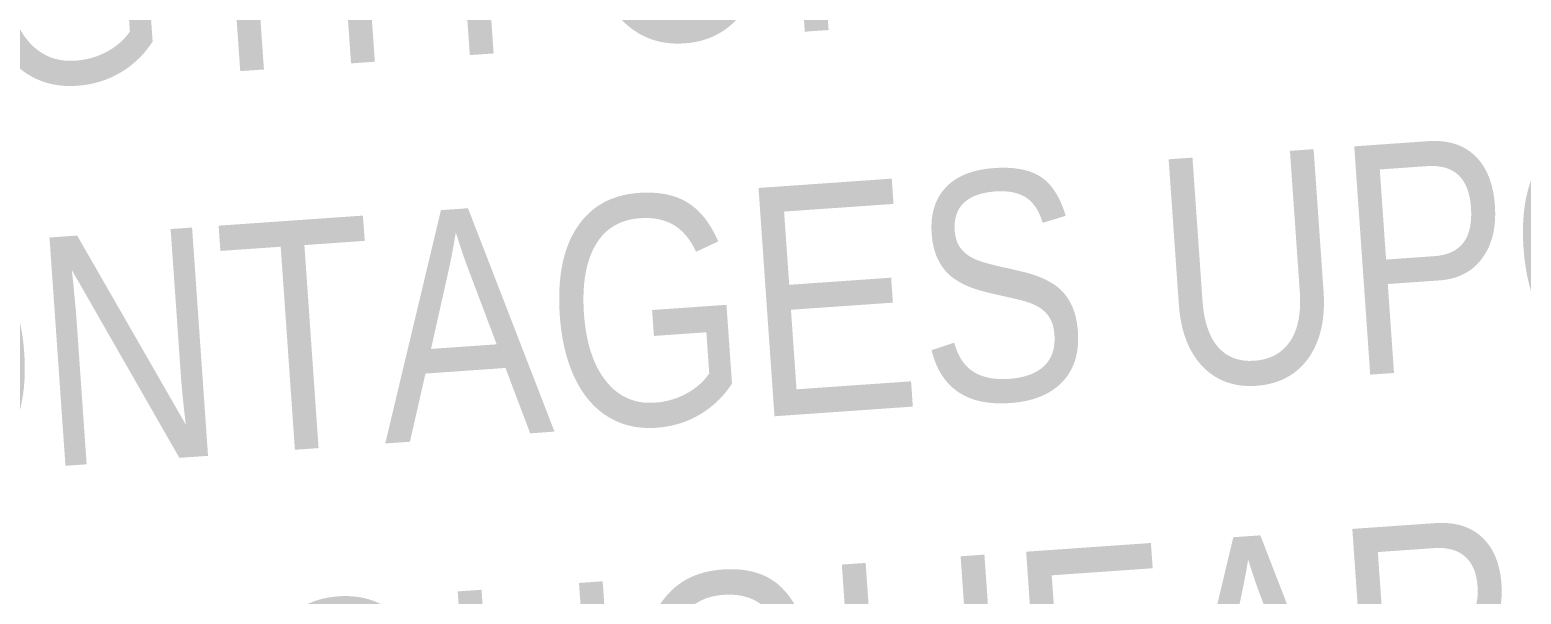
# Model space of a CAD drawing. Header units: millimetres. Extents: x 834681283 to 835686922, y 817551134 to 819407044.
# Drawn here: x 835565128 to 835578155, y 818174660 to 818179592 of the extents above; entities that cross this region are included whole.
import ezdxf

# ---------------------------------------------------------------- set-up
doc = ezdxf.new("R2010")
doc.units = ezdxf.units.MM
doc.header["$LTSCALE"] = 1200
doc.header["$MEASUREMENT"] = 0
doc.linetypes.add('P01-MAGP-P-RF$0$P01_MS_01_N1-FloorPlan-PART2OFUPPERROOFSETTINGOUT$0$BH DASHED2', pattern=[3, 2, -1])
doc.linetypes.add('P01-MAGP-P-RF$0$PHANTOM', pattern=[2.5, 1.25, -0.25, 0.25, -0.25, 0.25, -0.25])
for name, color, linetype, lineweight in [('P01-MAAN-P-EVA$0$DW-TXT', 7, 'Continuous', 13), ('P01-MAGP-P-RF$0$MMH053__', 253, 'P01-MAGP-P-RF$0$PHANTOM', 40), ('P01-MAGP-P-RF$0$P01_MS_01_N1-FloorPlan-PART2OFUPPERROOFSETTINGOUT$0$S-BEAM', 253, 'Continuous', 35), ('P01-MAGP-P-RF$0$P01_MS_01_N1-FloorPlan-PART2OFUPPERROOFSETTINGOUT$0$S-BEAM-HIDN', 253, 'P01-MAGP-P-RF$0$P01_MS_01_N1-FloorPlan-PART2OFUPPERROOFSETTINGOUT$0$BH DASHED2', 18), ('P01-MAGP-P-RF$0$ROOF MESH HALF TONE$0$A-GLAZ', 253, 'Continuous', 9), ('P01-MAGP-P-RF$0$ROOF MESH HALF TONE$0$A-MASS', 253, 'Continuous', 9)]:
    doc.layers.add(name, color=color, linetype=linetype, lineweight=lineweight)
doc.styles.add('P01-MAAN-P-EVA$0$ARIAL', font='arial.ttf', dxfattribs={"width": 0.8})

# ---------------------------------------------------------------- blocks, each defined once
blk = doc.blocks.new('P01-MAAN-P-EVA')
at = {"layer": 'P01-MAAN-P-EVA$0$DW-TXT', "insert": (835559946.3, 818184087.5), "char_height": 2000, "attachment_point": 1, "rotation": 3.99859, "style": 'P01-MAAN-P-EVA$0$ARIAL', "bg_fill": 3, "box_fill_scale": 1.25, "bg_fill_color": 256, "bg_fill_transparency": 0}
blk.add_mtext_dynamic_manual_height_columns('PROVIDED AGGREGATE LENGTH OF BUILDING FRONTAGES UPON THOROUGHFARES = 167.0m ', width=35991.508, gutter_width=10, heights=[0], dxfattribs=at)
blk = doc.blocks.new('P01-MAGP-P-RF$0$P01_MS_01_N1-FloorPlan-PART2OFUPPERROOFSETTINGOUT$0$Circular Hollow Sections - CHS273x10_PSB97-8451791-PART 2 OF  UPPER ROOF SETTING OUT')
at = {"layer": 'P01-MAGP-P-RF$0$P01_MS_01_N1-FloorPlan-PART2OFUPPERROOFSETTINGOUT$0$S-BEAM'}
for p, q in [((55570, 64154), (48593, 59268)), ((48749, 59044), (55727, 63930))]:
    blk.add_line(p, q, dxfattribs=at)
for centre, major_axis, start_param, end_param in [((55649, 64042), (-78, 112), 3.141593, 6.283185), ((48671, 59156), (-78, 112), 3.141593, 6.283185), ((48671, 59156), (-73, 104), 3.141593, 6.283185), ((48671, 59156), (-78, 112), 0, 3.141593), ((48671, 59156), (-73, 104), 0, 3.141593)]:
    blk.add_ellipse(centre, major_axis=major_axis, ratio=0.322845, start_param=start_param, end_param=end_param, dxfattribs=at)
blk = doc.blocks.new('P01-MAGP-P-RF$0$P01_MS_01_N1-FloorPlan-PART2OFUPPERROOFSETTINGOUT$0$Circular Hollow Sections - CHS273x10_PSB97-8461521-PART 2 OF  UPPER ROOF SETTING OUT')
at = {"layer": 'P01-MAGP-P-RF$0$P01_MS_01_N1-FloorPlan-PART2OFUPPERROOFSETTINGOUT$0$S-BEAM'}
for p, q in [((50328, 64145), (46845, 61706)), ((47002, 61483), (50484, 63921))]:
    blk.add_line(p, q, dxfattribs=at)
for centre, major_axis, start_param, end_param in [((50406, 64033), (-78, 112), 3.141593, 6.283185), ((46924, 61595), (-78, 112), 0, 3.141593), ((46924, 61595), (-73, 104), 0, 3.141593), ((46924, 61595), (-78, 112), 3.141593, 6.283185), ((46924, 61595), (-73, 104), 3.141593, 6.283185)]:
    blk.add_ellipse(centre, major_axis=major_axis, ratio=0.273097, start_param=start_param, end_param=end_param, dxfattribs=at)
blk = doc.blocks.new('P01-MAGP-P-RF$0$P01_MS_01_N1-FloorPlan-PART2OFUPPERROOFSETTINGOUT$0$Circular Hollow Sections - CHS273x10_PSB97-8467459-PART 2 OF  UPPER ROOF SETTING OUT')
at = {"layer": 'P01-MAGP-P-RF$0$P01_MS_01_N1-FloorPlan-PART2OFUPPERROOFSETTINGOUT$0$S-BEAM'}
for p, q in [((46523, 61480), (39444, 56524)), ((39600, 56300), (46679, 61257))]:
    blk.add_line(p, q, dxfattribs=at)
for centre, major_axis, start_param, end_param in [((46601, 61369), (-78, 112), 3.141593, 6.283185), ((39522, 56412), (-78, 112), 0, 3.141593), ((39522, 56412), (-73, 104), 0, 3.141593), ((39522, 56412), (-78, 112), 3.141593, 6.283185), ((39522, 56412), (-73, 104), 3.141593, 6.283185)]:
    blk.add_ellipse(centre, major_axis=major_axis, ratio=0.124035, start_param=start_param, end_param=end_param, dxfattribs=at)
blk = doc.blocks.new('P01-MAGP-P-RF$0$P01_MS_01_N1-FloorPlan-PART2OFUPPERROOFSETTINGOUT$0$Circular Hollow Sections - CHS273x10_PSB97-8468310-PART 2 OF  UPPER ROOF SETTING OUT')
at = {"layer": 'P01-MAGP-P-RF$0$P01_MS_01_N1-FloorPlan-PART2OFUPPERROOFSETTINGOUT$0$S-BEAM'}
for p, q in [((48612, 66606), (45071, 64126)), ((45228, 63903), (48768, 66382))]:
    blk.add_line(p, q, dxfattribs=at)
blk.add_ellipse((48690, 66494), major_axis=(-78, 112), ratio=0.33872, start_param=3.141593, end_param=6.283185, dxfattribs=at)
at = {"layer": 'P01-MAGP-P-RF$0$P01_MS_01_N1-FloorPlan-PART2OFUPPERROOFSETTINGOUT$0$S-BEAM-HIDN'}
for p, q in [((45071, 64126), (44948, 64041)), ((45105, 63817), (45228, 63903))]:
    blk.add_line(p, q, dxfattribs=at)
for major_axis, start_param, end_param in [((-78, 112), 0, 3.141593), ((-73, 104), 0, 3.141593), ((-78, 112), 3.141593, 6.283185), ((-73, 104), 3.141593, 6.283185)]:
    blk.add_ellipse((45027, 63929), major_axis=major_axis, ratio=0.33872, start_param=start_param, end_param=end_param, dxfattribs=at)
blk = doc.blocks.new('P01-MAGP-P-RF$0$ROOF MESH HALF TONE')
at = {"layer": 'P01-MAGP-P-RF$0$ROOF MESH HALF TONE$0$A-GLAZ', "lineweight": 5}
for p, q in [((40941, 64813), (39207, 67296)), ((40714, 64673), (39004, 67108)), ((39249, 67187), (40962, 64735)), ((45616, 64426), (43888, 66899)), ((45389, 64273), (43676, 66716)), ((43920, 66798), (45631, 64349)), ((39955, 64122), (38223, 66602)), ((38261, 66503), (39977, 64046)), ((39731, 63982), (38021, 66420)), ((39420, 66434), (40257, 65241)), ((50069, 63869), (48351, 66318)), ((44630, 63734), (42902, 66206)), ((42933, 66110), (44646, 63659)), ((44086, 66050), (44943, 64829)), ((37701, 65334), (37294, 65917)), ((39525, 64827), (38685, 66030)), ((38687, 66023), (39527, 64820)), ((44406, 63584), (42692, 66027)), ((38970, 63432), (37239, 65909)), ((37276, 65815), (38993, 63358)), ((49318, 63348), (47596, 65812)), ((37419, 65101), (36995, 65706)), ((38748, 63292), (37037, 65731)), ((37678, 65369), (38410, 65782)), ((37699, 65340), (38431, 65754)), ((38431, 65754), (39276, 64549)), ((47606, 65728), (49321, 63276)), ((48751, 65670), (49645, 64395)), ((37400, 65090), (37019, 65634)), ((42367, 64953), (41967, 65526)), ((44210, 64424), (43352, 65652)), ((43353, 65645), (44211, 64418)), ((49085, 63180), (47367, 65631)), ((40984, 64837), (40529, 65488)), ((43644, 63041), (41916, 65514)), ((41948, 65422), (43662, 62969)), ((42343, 64989), (43075, 65398)), ((37679, 65365), (37678, 65369)), ((37678, 65369), (37700, 65338)), ((38547, 64127), (37699, 65340)), ((37699, 65340), (37701, 65334)), ((37701, 65334), (38549, 64120)), ((42085, 64716), (41666, 65313)), ((43422, 62895), (41709, 65338)), ((42366, 64960), (43097, 65368)), ((43097, 65368), (43959, 64140)), ((48915, 64015), (48021, 65294)), ((48021, 65288), (48915, 64009)), ((37985, 62741), (36255, 65217)), ((36715, 64644), (36308, 65227)), ((40257, 65241), (39525, 64827)), ((39526, 64820), (40258, 65234)), ((39550, 64785), (40282, 65200)), ((40257, 65241), (40259, 65235)), ((40258, 65234), (40259, 65235)), ((40282, 65200), (40258, 65234)), ((40671, 64649), (40260, 65234)), ((40305, 65127), (40282, 65200)), ((42064, 64704), (41687, 65242)), ((47931, 63308), (46648, 65142)), ((37765, 62602), (36054, 65042)), ((36291, 65128), (38009, 62669)), ((36692, 64680), (37420, 65101)), ((36713, 64651), (37442, 65072)), ((37441, 65072), (37420, 65101)), ((37442, 65072), (38294, 63856)), ((40306, 65124), (39596, 64722)), ((40693, 64572), (40306, 65124)), ((45660, 64449), (45216, 65084)), ((48328, 62655), (46605, 65119)), ((46618, 65039), (48335, 62585)), ((47008, 64628), (47737, 65020)), ((42344, 64986), (42343, 64989)), ((42343, 64989), (42366, 64956)), ((43229, 63724), (42366, 64960)), ((42366, 64960), (42367, 64953)), ((42367, 64953), (43231, 63718)), ((46748, 64337), (46341, 64919)), ((46341, 64919), (46350, 64852)), ((48102, 62492), (46383, 64943)), ((47033, 64597), (47762, 64989)), ((47762, 64989), (48659, 63709)), ((39525, 64827), (39527, 64820)), ((39526, 64820), (39550, 64785)), ((39998, 64147), (39551, 64786)), ((40933, 64823), (40930, 64822)), ((42658, 62350), (40930, 64822)), ((40930, 64822), (40948, 64761)), ((40941, 64813), (40984, 64837)), ((40962, 64735), (40958, 64749)), ((40973, 64846), (40966, 64842)), ((40975, 64844), (40973, 64846)), ((41381, 64262), (40981, 64834)), ((40984, 64837), (40987, 64826)), ((44943, 64829), (44210, 64424)), ((44210, 64417), (44943, 64822)), ((44235, 64382), (44968, 64787)), ((44943, 64829), (44944, 64823)), ((44943, 64822), (44944, 64823)), ((44968, 64787), (44943, 64822)), ((45346, 64250), (44944, 64822)), ((44986, 64713), (44968, 64787)), ((46721, 64322), (46350, 64852)), ((36693, 64676), (36692, 64680)), ((36692, 64680), (36714, 64649)), ((37568, 63427), (36713, 64651)), ((36713, 64651), (36715, 64644)), ((36715, 64644), (37570, 63421)), ((40671, 64649), (40714, 64673)), ((40693, 64572), (40671, 64649)), ((40725, 64649), (40683, 64623)), ((41096, 64033), (40683, 64623)), ((40683, 64623), (40704, 64555)), ((40714, 64673), (40722, 64646)), ((42439, 62205), (40725, 64649)), ((40961, 64736), (42678, 62280)), ((41357, 64298), (42086, 64716)), ((41380, 64268), (42108, 64686)), ((42107, 64686), (42086, 64716)), ((42108, 64686), (42975, 63449)), ((44986, 64713), (44278, 64322)), ((45363, 64174), (44986, 64713)), ((47008, 64628), (47033, 64592)), ((37001, 62049), (35270, 64525)), ((39276, 64549), (38547, 64127)), ((38548, 64120), (39277, 64542)), ((38572, 64085), (39301, 64507)), ((39276, 64549), (39278, 64542)), ((39301, 64507), (39277, 64542)), ((39277, 64542), (39278, 64542)), ((39688, 63958), (39278, 64542)), ((39325, 64434), (39301, 64507)), ((40698, 64575), (40693, 64572)), ((41078, 64022), (40704, 64555)), ((47930, 63314), (47033, 64597)), ((47033, 64597), (47034, 64591)), ((47034, 64591), (47931, 63308)), ((36781, 61912), (35070, 64352)), ((35307, 64439), (37025, 61980)), ((36452, 64390), (37312, 63165)), ((39325, 64434), (38617, 64023)), ((39712, 63883), (39325, 64434)), ((44210, 64424), (44211, 64418)), ((44210, 64417), (44235, 64382)), ((44673, 63757), (44236, 64383)), ((45616, 64426), (45660, 64449)), ((45617, 64423), (45616, 64426)), ((45643, 64440), (45617, 64425)), ((47340, 61962), (45617, 64425)), ((45617, 64425), (45617, 64424)), ((45617, 64423), (45618, 64418)), ((45631, 64349), (45618, 64418)), ((46047, 63895), (45660, 64449)), ((49645, 64395), (48915, 64015)), ((48915, 64008), (49645, 64389)), ((48940, 63972), (49670, 64352)), ((49645, 64395), (49645, 64389)), ((49670, 64352), (49645, 64389)), ((50026, 63847), (49645, 64389)), ((49645, 64389), (49645, 64389)), ((49674, 64280), (49670, 64352)), ((41358, 64295), (41357, 64298)), ((41357, 64298), (41380, 64265)), ((42249, 63025), (41380, 64268)), ((41380, 64268), (41381, 64262)), ((41381, 64262), (42251, 63019)), ((45346, 64250), (45389, 64273)), ((45363, 64174), (45346, 64250)), ((45400, 64254), (45357, 64230)), ((45760, 63654), (45357, 64230)), ((45357, 64230), (45369, 64164)), ((45389, 64273), (45394, 64251)), ((47117, 61803), (45400, 64254)), ((45632, 64349), (47349, 61895)), ((46022, 63932), (46749, 64338)), ((46046, 63901), (46773, 64306)), ((46772, 64305), (46749, 64338)), ((46773, 64306), (47673, 63023)), ((49674, 64280), (48979, 63918)), ((50028, 63774), (49674, 64280)), ((38547, 64127), (38549, 64120)), ((38548, 64120), (38572, 64085)), ((39948, 64132), (39945, 64130)), ((41673, 61658), (39945, 64130)), ((39945, 64130), (39964, 64069)), ((39955, 64122), (39998, 64147)), ((39988, 64155), (39981, 64151)), ((39990, 64152), (39988, 64155)), ((41273, 62317), (39995, 64145)), ((39998, 64147), (40001, 64136)), ((43959, 64140), (43229, 63724)), ((43230, 63717), (43960, 64133)), ((43254, 63682), (43984, 64098)), ((43959, 64140), (43960, 64133)), ((43984, 64098), (43960, 64133)), ((44363, 63560), (43960, 64133)), ((43960, 64133), (43960, 64133)), ((44004, 64026), (43984, 64098)), ((45367, 64176), (45363, 64174)), ((45737, 63641), (45369, 64164)), ((36589, 62727), (35727, 63960)), ((39013, 63456), (38573, 64086)), ((39688, 63958), (39731, 63982)), ((39731, 63982), (39739, 63957)), ((39977, 64046), (39974, 64057)), ((39977, 64047), (41695, 61590)), ((40372, 63608), (41097, 64034)), ((40394, 63577), (41120, 64003)), ((41119, 64003), (41097, 64034)), ((41120, 64003), (41992, 62759)), ((44004, 64026), (43297, 63623)), ((44382, 63487), (44004, 64026)), ((48915, 64015), (48915, 64009)), ((48915, 64008), (48940, 63972)), ((49361, 63370), (48941, 63972)), ((35729, 63954), (36591, 62721)), ((38294, 63856), (37568, 63427)), ((37569, 63420), (38295, 63850)), ((38294, 63856), (38296, 63850)), ((38320, 63815), (38295, 63850)), ((38295, 63850), (38296, 63850)), ((38705, 63267), (38297, 63850)), ((39712, 63883), (39688, 63958)), ((39742, 63959), (39699, 63934)), ((40108, 63350), (39699, 63934)), ((39699, 63934), (39722, 63867)), ((39716, 63885), (39712, 63883)), ((40092, 63340), (39722, 63867)), ((41455, 61516), (39742, 63959)), ((46022, 63932), (46047, 63896)), ((46946, 62615), (46046, 63901)), ((46046, 63901), (46047, 63895)), ((46047, 63895), (46947, 62609)), ((37594, 63385), (38320, 63815)), ((38345, 63744), (37637, 63325)), ((38345, 63744), (38320, 63815)), ((38730, 63195), (38345, 63744)), ((43229, 63724), (43231, 63718)), ((43230, 63717), (43254, 63682)), ((46353, 61269), (44629, 63733)), ((44629, 63733), (44635, 63699)), ((44630, 63734), (44673, 63757)), ((45061, 63201), (44673, 63755)), ((48659, 63709), (47930, 63314)), ((47930, 63308), (48659, 63703)), ((48659, 63709), (48660, 63703)), ((48685, 63667), (48659, 63703)), ((48659, 63703), (48660, 63703)), ((49043, 63157), (48660, 63703)), ((40373, 63604), (40372, 63608)), ((40372, 63608), (40395, 63575)), ((41269, 62326), (40394, 63577)), ((40394, 63577), (40396, 63571)), ((43687, 63066), (43255, 63683)), ((44363, 63560), (44406, 63584)), ((44406, 63584), (44411, 63562)), ((44646, 63659), (44637, 63700)), ((44646, 63661), (46365, 61204)), ((45036, 63238), (45761, 63654)), ((45060, 63206), (45785, 63623)), ((45784, 63622), (45761, 63654)), ((45785, 63623), (46687, 62336)), ((47956, 63271), (48685, 63667)), ((48691, 63597), (47994, 63218)), ((48691, 63597), (48685, 63667)), ((49049, 63087), (48691, 63597)), ((38964, 63440), (38961, 63438)), ((38970, 63432), (39013, 63456)), ((39003, 63464), (38997, 63460)), ((39005, 63461), (39003, 63464)), ((40291, 61621), (39010, 63454)), ((39013, 63456), (39017, 63444)), ((42975, 63449), (42249, 63025)), ((42250, 63018), (42976, 63443)), ((42975, 63449), (42977, 63443)), ((43001, 63408), (42976, 63443)), ((42976, 63443), (42977, 63443)), ((43379, 62870), (42978, 63443)), ((44382, 63487), (44363, 63560)), ((44416, 63565), (44373, 63540)), ((44772, 62971), (44373, 63540)), ((44373, 63540), (44388, 63477)), ((44385, 63489), (44382, 63487)), ((44752, 62958), (44388, 63477)), ((46133, 61115), (44416, 63565)), ((37568, 63427), (37570, 63421)), ((37569, 63420), (37594, 63385)), ((38028, 62766), (37595, 63386)), ((40689, 60967), (38961, 63438)), ((38961, 63438), (38981, 63378)), ((38993, 63358), (38990, 63366)), ((38993, 63359), (40711, 60901)), ((39386, 62918), (40109, 63351)), ((39408, 62887), (40132, 63320)), ((40131, 63320), (40109, 63351)), ((40132, 63320), (41010, 62068)), ((42274, 62983), (43001, 63408)), ((43022, 63338), (42316, 62925)), ((43022, 63338), (43001, 63408)), ((43400, 62799), (43022, 63338)), ((47930, 63314), (47931, 63308)), ((49318, 63348), (49361, 63370)), ((49321, 63276), (49318, 63348)), ((49324, 63342), (49321, 63304)), ((49367, 63365), (49324, 63342)), ((51046, 60881), (49324, 63342)), ((49361, 63370), (49362, 63363)), ((49734, 62840), (49367, 63365)), ((38705, 63267), (38748, 63292)), ((38730, 63195), (38705, 63267)), ((38759, 63270), (38716, 63244)), ((39120, 62667), (38716, 63244)), ((38716, 63244), (38740, 63180)), ((38734, 63197), (38730, 63195)), ((39105, 62658), (38740, 63180)), ((38748, 63292), (38756, 63268)), ((40472, 60826), (38759, 63270)), ((45036, 63238), (45061, 63202)), ((45962, 61916), (45060, 63206)), ((45060, 63206), (45061, 63201)), ((45061, 63201), (45963, 61911)), ((47930, 63308), (47956, 63271)), ((48371, 62678), (47956, 63271)), ((49043, 63157), (49085, 63180)), ((49085, 63180), (49087, 63162)), ((49321, 63278), (51041, 60819)), ((37312, 63165), (36589, 62727)), ((36590, 62720), (37313, 63158)), ((36615, 62685), (37338, 63123)), ((37364, 63054), (36658, 62626)), ((37312, 63165), (37314, 63159)), ((37313, 63158), (37314, 63159)), ((37338, 63123), (37313, 63158)), ((37722, 62576), (37315, 63158)), ((37364, 63054), (37338, 63123)), ((37748, 62507), (37364, 63054)), ((43644, 63041), (43687, 63066)), ((44076, 62507), (43685, 63065)), ((43687, 63066), (43688, 63061)), ((49049, 63087), (49043, 63157)), ((49052, 63142), (49051, 63082)), ((49406, 62575), (49051, 63082)), ((49094, 63166), (49052, 63142)), ((49437, 62592), (49052, 63142)), ((50814, 60711), (49094, 63166)), ((42249, 63025), (42251, 63019)), ((42250, 63018), (42274, 62983)), ((42701, 62374), (42275, 62983)), ((45366, 60576), (43642, 63041)), ((43642, 63041), (43652, 62995)), ((43662, 62969), (43656, 62993)), ((43662, 62971), (45380, 60514)), ((44050, 62544), (44773, 62971)), ((44074, 62512), (44797, 62939)), ((44796, 62938), (44773, 62971)), ((44797, 62939), (45701, 61649)), ((47673, 63023), (46946, 62615)), ((46946, 62609), (47673, 63017)), ((46972, 62572), (47699, 62981)), ((47673, 63023), (47674, 63017)), ((47699, 62981), (47673, 63017)), ((47673, 63017), (47674, 63017)), ((48059, 62468), (47674, 63017)), ((47709, 62913), (47699, 62981)), ((39387, 62914), (39386, 62918)), ((39386, 62918), (39409, 62885)), ((40289, 61628), (39408, 62887)), ((39408, 62887), (39410, 62881)), ((43379, 62870), (43422, 62895)), ((43400, 62799), (43379, 62870)), ((43432, 62875), (43390, 62850)), ((43784, 62287), (43390, 62850)), ((43390, 62850), (43407, 62789)), ((43403, 62801), (43400, 62799)), ((43766, 62276), (43407, 62789)), ((43422, 62895), (43428, 62875)), ((45149, 60426), (43432, 62875)), ((47709, 62913), (47009, 62520)), ((48068, 62400), (47709, 62913)), ((36589, 62727), (36591, 62721)), ((36590, 62720), (36615, 62685)), ((37043, 62075), (36616, 62686)), ((37979, 62749), (37976, 62747)), ((39704, 60275), (37976, 62747)), ((37976, 62747), (37998, 62687)), ((37985, 62741), (38028, 62766)), ((38009, 62669), (38007, 62675)), ((38009, 62670), (39728, 60212)), ((38018, 62773), (38012, 62769)), ((38020, 62770), (38018, 62773)), ((38425, 62191), (38025, 62764)), ((38028, 62766), (38032, 62753)), ((38401, 62228), (39121, 62668)), ((39143, 62637), (39121, 62668)), ((41992, 62759), (41269, 62326)), ((41270, 62320), (41993, 62752)), ((41295, 62284), (42018, 62717)), ((41992, 62759), (41994, 62753)), ((41993, 62752), (41994, 62753)), ((42018, 62717), (41993, 62752)), ((42396, 62180), (41995, 62752)), ((42041, 62649), (42018, 62717)), ((48328, 62655), (48371, 62678)), ((48377, 62672), (48335, 62648)), ((48371, 62678), (48372, 62669)), ((48747, 62144), (48377, 62672)), ((37722, 62576), (37765, 62602)), ((37748, 62507), (37722, 62576)), ((37775, 62580), (37733, 62553)), ((38131, 61985), (37733, 62553)), ((37733, 62553), (37758, 62492)), ((37765, 62602), (37773, 62579)), ((39488, 60136), (37775, 62580)), ((38423, 62197), (39143, 62637)), ((39143, 62637), (40027, 61376)), ((42041, 62649), (41335, 62227)), ((42418, 62112), (42041, 62649)), ((44050, 62544), (44075, 62509)), ((46946, 62615), (46947, 62609)), ((46946, 62609), (46972, 62572)), ((47383, 61986), (46973, 62572)), ((48335, 62585), (48328, 62655)), ((48335, 62648), (48334, 62605)), ((48334, 62588), (50055, 60129)), ((50057, 60188), (48335, 62648)), ((48720, 62183), (49437, 62593)), ((48747, 62149), (49464, 62559)), ((49461, 62558), (49437, 62593)), ((49464, 62559), (50403, 61218)), ((36739, 61886), (36332, 62466)), ((37751, 62509), (37748, 62507)), ((38119, 61977), (37758, 62492)), ((44979, 61219), (44074, 62512)), ((44074, 62512), (44076, 62507)), ((44076, 62507), (44981, 61213)), ((48059, 62468), (48102, 62492)), ((48068, 62400), (48059, 62468)), ((48110, 62478), (48068, 62453)), ((48450, 61908), (48068, 62453)), ((48068, 62453), (48070, 62396)), ((48102, 62492), (48104, 62474)), ((49830, 60023), (48110, 62478)), ((36765, 61819), (36383, 62365)), ((41269, 62326), (41271, 62320)), ((41270, 62320), (41295, 62284)), ((41716, 61683), (41296, 62284)), ((44380, 59884), (42655, 62350)), ((42655, 62350), (42669, 62299)), ((42658, 62350), (42701, 62374)), ((42678, 62280), (42674, 62295)), ((42678, 62281), (44397, 59824)), ((43090, 61814), (42699, 62373)), ((42701, 62374), (42703, 62368)), ((43065, 61852), (43785, 62287)), ((43808, 62254), (43785, 62287)), ((46687, 62336), (45962, 61916)), ((45963, 61911), (46687, 62331)), ((45989, 61874), (46713, 62294)), ((46687, 62336), (46688, 62331)), ((46713, 62294), (46687, 62331)), ((46687, 62331), (46688, 62331)), ((47075, 61779), (46688, 62331)), ((46726, 62229), (46713, 62294)), ((48423, 61892), (48070, 62396)), ((38402, 62224), (38401, 62228)), ((38401, 62228), (38423, 62196)), ((39309, 60930), (38423, 62197)), ((38423, 62197), (38425, 62191)), ((38425, 62191), (39311, 60924)), ((42396, 62180), (42439, 62205)), ((42418, 62112), (42396, 62180)), ((42448, 62186), (42406, 62160)), ((42797, 61602), (42406, 62160)), ((42406, 62160), (42425, 62101)), ((42439, 62205), (42445, 62184)), ((44165, 59737), (42448, 62186)), ((43089, 61819), (43809, 62255)), ((43809, 62255), (44716, 60960)), ((46726, 62229), (46025, 61823)), ((47087, 61713), (46726, 62229)), ((48720, 62183), (48747, 62145)), ((49686, 60807), (48747, 62149)), ((48747, 62149), (48747, 62144)), ((48747, 62144), (49686, 60801)), ((36995, 62057), (36991, 62055)), ((38720, 59584), (36991, 62055)), ((36991, 62055), (37016, 61994)), ((37001, 62049), (37043, 62075)), ((37033, 62082), (37027, 62078)), ((37035, 62079), (37033, 62082)), ((37439, 61501), (37039, 62073)), ((37043, 62075), (37049, 62060)), ((41010, 62068), (40289, 61628)), ((40290, 61622), (41011, 62061)), ((40315, 61586), (41036, 62026)), ((41010, 62068), (41012, 62062)), ((41011, 62061), (41012, 62062)), ((41036, 62026), (41011, 62061)), ((41413, 61490), (41012, 62061)), ((41059, 61960), (41036, 62026)), ((42421, 62113), (42418, 62112)), ((42781, 61593), (42425, 62101)), ((36739, 61886), (36781, 61912)), ((36765, 61819), (36739, 61886)), ((36791, 61890), (36749, 61863)), ((36781, 61912), (36790, 61889)), ((38504, 59446), (36791, 61890)), ((37025, 61980), (37024, 61984)), ((37025, 61980), (38744, 59523)), ((37415, 61538), (38133, 61985)), ((37437, 61506), (38155, 61954)), ((38155, 61954), (38133, 61985)), ((38155, 61954), (39044, 60685)), ((41059, 61960), (40355, 61531)), ((41436, 61424), (41059, 61960)), ((45962, 61916), (45963, 61911)), ((45963, 61911), (45989, 61874)), ((47340, 61962), (47383, 61986)), ((47349, 61895), (47340, 61962)), ((47388, 61980), (47346, 61955)), ((49068, 59495), (47346, 61955)), ((47346, 61955), (47347, 61914)), ((47349, 61897), (49070, 59438)), ((47383, 61986), (47384, 61977)), ((47760, 61449), (47388, 61980)), ((47733, 61487), (48450, 61908)), ((48474, 61873), (48450, 61908)), ((37142, 61302), (36749, 61863)), ((36749, 61863), (36776, 61804)), ((36768, 61820), (36765, 61819)), ((37132, 61295), (36776, 61804)), ((43065, 61852), (43090, 61816)), ((43997, 60521), (43089, 61819)), ((43089, 61819), (43090, 61814)), ((43090, 61814), (43998, 60516)), ((46395, 61294), (45989, 61874)), ((47075, 61779), (47117, 61803)), ((47087, 61713), (47075, 61779)), ((47126, 61789), (47084, 61763)), ((47462, 61223), (47084, 61763)), ((47084, 61763), (47089, 61709)), ((47117, 61803), (47121, 61785)), ((48846, 59334), (47126, 61789)), ((47760, 61453), (48476, 61875)), ((48476, 61875), (49417, 60532)), ((40289, 61628), (40291, 61622)), ((40290, 61622), (40315, 61586)), ((43395, 59192), (41670, 61658)), ((41670, 61658), (41686, 61606)), ((41673, 61658), (41716, 61683)), ((42105, 61123), (41714, 61682)), ((41716, 61683), (41718, 61675)), ((45701, 61649), (44979, 61219)), ((44980, 61213), (45702, 61643)), ((45701, 61649), (45702, 61644)), ((46091, 61090), (45702, 61644)), ((45702, 61643), (45702, 61644)), ((45728, 61606), (45702, 61643)), ((47439, 61210), (47089, 61709)), ((37417, 61533), (37415, 61538)), ((37415, 61538), (37438, 61506)), ((38329, 60231), (37437, 61506)), ((37437, 61506), (37440, 61501)), ((37440, 61501), (38331, 60226)), ((40731, 60993), (40316, 61586)), ((41413, 61490), (41455, 61516)), ((41436, 61424), (41413, 61490)), ((41465, 61496), (41423, 61469)), ((41455, 61516), (41463, 61494)), ((43181, 59048), (41465, 61496)), ((41695, 61590), (41691, 61600)), ((41694, 61591), (43413, 59134)), ((42080, 61160), (42798, 61603)), ((42104, 61128), (42821, 61570)), ((42821, 61570), (42798, 61603)), ((42821, 61570), (43732, 60271)), ((45006, 61176), (45728, 61606)), ((45743, 61544), (45042, 61126)), ((45743, 61544), (45728, 61606)), ((46105, 61027), (45743, 61544)), ((47733, 61487), (47760, 61449)), ((37735, 58892), (36006, 61363)), ((36454, 60810), (36054, 61381)), ((40027, 61376), (39309, 60930)), ((39310, 60924), (40028, 61370)), ((40027, 61376), (40029, 61371)), ((40028, 61370), (40029, 61371)), ((40053, 61334), (40028, 61370)), ((40429, 60800), (40029, 61371)), ((41810, 60918), (41423, 61469)), ((41423, 61469), (41443, 61413)), ((41438, 61425), (41436, 61424)), ((41796, 60909), (41443, 61413)), ((48700, 60109), (47760, 61453)), ((47760, 61453), (47760, 61449)), ((47760, 61449), (48701, 60104)), ((36032, 61305), (37753, 58844)), ((36429, 60847), (37143, 61303)), ((36452, 60815), (37166, 61270)), ((37169, 61266), (37143, 61303)), ((37166, 61270), (38060, 59994)), ((39335, 60888), (40053, 61334)), ((40078, 61271), (39374, 60834)), ((40078, 61271), (40053, 61334)), ((40453, 60736), (40078, 61271)), ((46353, 61269), (46395, 61294)), ((46365, 61204), (46353, 61269)), ((46400, 61288), (46358, 61262)), ((48079, 58802), (46358, 61262)), ((46358, 61262), (46361, 61226)), ((46395, 61294), (46397, 61286)), ((46773, 60753), (46400, 61288)), ((42081, 61158), (42080, 61160)), ((42080, 61160), (42104, 61125)), ((43015, 59824), (42104, 61128)), ((42104, 61128), (42105, 61123)), ((42105, 61123), (43017, 59819)), ((44979, 61219), (44981, 61213)), ((44980, 61213), (45006, 61176)), ((45409, 60602), (45006, 61176)), ((46091, 61090), (46133, 61115)), ((46142, 61099), (46100, 61073)), ((46133, 61115), (46137, 61097)), ((47861, 58646), (46142, 61099)), ((46364, 61206), (48085, 58747)), ((46747, 60792), (47463, 61224)), ((46773, 60758), (47489, 61190)), ((47487, 61189), (47463, 61224)), ((47489, 61190), (48430, 59845)), ((40687, 60969), (40685, 60967)), ((42410, 58501), (40685, 60967)), ((40685, 60967), (40703, 60915)), ((40689, 60967), (40731, 60993)), ((41120, 60432), (40729, 60991)), ((40731, 60993), (40735, 60983)), ((46105, 61027), (46091, 61090)), ((46475, 60538), (46100, 61073)), ((46100, 61073), (46108, 61021)), ((46455, 60526), (46108, 61021)), ((36432, 60841), (36429, 60847)), ((36429, 60847), (36452, 60815)), ((39309, 60930), (39311, 60924)), ((39310, 60924), (39335, 60888)), ((39747, 60301), (39336, 60888)), ((40711, 60901), (40709, 60908)), ((40711, 60902), (42430, 58445)), ((41095, 60469), (41810, 60918)), ((41118, 60436), (41834, 60885)), ((41834, 60885), (41810, 60918)), ((41834, 60885), (42748, 59581)), ((44716, 60960), (43997, 60521)), ((43998, 60516), (44717, 60955)), ((44024, 60479), (44743, 60918)), ((44760, 60858), (44059, 60429)), ((44716, 60960), (44718, 60955)), ((44743, 60918), (44717, 60955)), ((44717, 60955), (44718, 60955)), ((45107, 60400), (44718, 60955)), ((44760, 60858), (44743, 60918)), ((45123, 60340), (44760, 60858)), ((37349, 59532), (36452, 60815)), ((36452, 60815), (36454, 60810)), ((36454, 60810), (37351, 59527)), ((40429, 60800), (40472, 60826)), ((40453, 60736), (40429, 60800)), ((40481, 60806), (40439, 60779)), ((40822, 60233), (40439, 60779)), ((40439, 60779), (40461, 60725)), ((40456, 60738), (40453, 60736)), ((40810, 60226), (40461, 60725)), ((40472, 60826), (40480, 60805)), ((42197, 58358), (40481, 60806)), ((46747, 60792), (46773, 60754)), ((47715, 59412), (46773, 60758)), ((46773, 60758), (46773, 60753)), ((46773, 60753), (47715, 59408)), ((39044, 60685), (38329, 60231)), ((38330, 60225), (39045, 60679)), ((38356, 60189), (39070, 60643)), ((39096, 60583), (38394, 60136)), ((39044, 60685), (39046, 60680)), ((39045, 60679), (39046, 60680)), ((39070, 60643), (39045, 60679)), ((39446, 60110), (39046, 60679)), ((39096, 60583), (39070, 60643)), ((39471, 60048), (39096, 60583)), ((45366, 60576), (45409, 60602)), ((45380, 60514), (45366, 60576)), ((45412, 60596), (45370, 60570)), ((45409, 60602), (45410, 60595)), ((45787, 60059), (45412, 60596)), ((41096, 60466), (41095, 60469)), ((41095, 60469), (41119, 60435)), ((43997, 60521), (43998, 60516)), ((43998, 60516), (44024, 60479)), ((44423, 59910), (44024, 60479)), ((47092, 58109), (45370, 60570)), ((45370, 60570), (45374, 60540)), ((45380, 60515), (47100, 58057)), ((45761, 60098), (46475, 60539)), ((45787, 60063), (46501, 60504)), ((46500, 60504), (46475, 60539)), ((46499, 60503), (46492, 60514)), ((46501, 60504), (47444, 59158)), ((49417, 60532), (48700, 60109)), ((48700, 60104), (49417, 60527)), ((48727, 60066), (49444, 60488)), ((49417, 60532), (49417, 60527)), ((49444, 60488), (49417, 60527)), ((49788, 59998), (49417, 60527)), ((49417, 60527), (49417, 60527)), ((49446, 60432), (49444, 60488)), ((42034, 59128), (41118, 60436)), ((41118, 60436), (41120, 60432)), ((41120, 60432), (42036, 59123)), ((45107, 60400), (45149, 60426)), ((45123, 60340), (45107, 60400)), ((45158, 60410), (45116, 60383)), ((45488, 59853), (45116, 60383)), ((45116, 60383), (45127, 60334)), ((45471, 59843), (45127, 60334)), ((45149, 60426), (45154, 60408)), ((46877, 57957), (45158, 60410)), ((49446, 60432), (48756, 60025)), ((49790, 59941), (49446, 60432)), ((43732, 60271), (43015, 59824)), ((43016, 59819), (43733, 60266)), ((43042, 59782), (43759, 60229)), ((43732, 60271), (43733, 60266)), ((43759, 60229), (43733, 60266)), ((44123, 59711), (43733, 60266)), ((43733, 60266), (43733, 60266)), ((43778, 60171), (43759, 60229)), ((43778, 60171), (43077, 59734)), ((44141, 59652), (43778, 60171)), ((45761, 60098), (45787, 60060)), ((46730, 58716), (45787, 60063)), ((45787, 60063), (45787, 60059)), ((45787, 60059), (46731, 58711)), ((48700, 60109), (48701, 60104)), ((48700, 60104), (48727, 60066)), ((49110, 59520), (48727, 60066)), ((48430, 59845), (47715, 59412)), ((47715, 59407), (48431, 59841)), ((47742, 59369), (48458, 59802)), ((48430, 59845), (48431, 59841)), ((48458, 59802), (48431, 59841)), ((48804, 59309), (48431, 59841)), ((48431, 59841), (48431, 59841)), ((48463, 59748), (48458, 59802))]:
    blk.add_line(p, q, dxfattribs=at)
at = {"layer": 'P01-MAGP-P-RF$0$ROOF MESH HALF TONE$0$A-MASS', "lineweight": 5}
for points, knots in [([(26562, 74607), (26762, 74322), (27147, 73772), (27692, 72993), (28213, 72250), (28632, 71651), (28962, 71180), (29208, 70828), (29453, 70478), (29658, 70186), (29822, 69952), (29985, 69718), (30190, 69426), (30436, 69074), (30683, 68722), (30929, 68370), (31135, 68076), (31300, 67841), (31424, 67664), (31548, 67487), (31672, 67310), (31796, 67133), (31961, 66896), (32251, 66482), (32584, 66007), (32917, 65531), (33168, 65173), (33419, 64814), (33671, 64454), (33924, 64094), (34261, 63612), (34685, 63007), (35196, 62277), (35710, 61543), (36227, 60804), (36922, 59812), (37624, 58809), (38334, 57795), (39051, 56772), (39957, 55478), (40880, 54160), (41629, 53090), (42196, 52280), (42769, 51461), (43347, 50637), (43928, 49806), (44512, 48972), (45098, 48136), (45684, 47298), (46271, 46460), (46857, 45623), (47441, 44789), (48219, 43678), (49188, 42294), (50152, 40918), (50919, 39822), (51684, 38730), (52635, 37372), (53769, 35752), (54708, 34411), (55455, 33344), (56014, 32546), (56571, 31750), (57127, 30957), (57680, 30166), (58140, 29509), (58508, 28984), (58737, 28657), (58920, 28396), (59057, 28200), (59194, 28004), (59331, 27808), (59468, 27613), (59650, 27352), (59878, 27027), (60151, 26637), (60514, 26118), (60968, 25471), (61510, 24697), (62050, 23925), (62589, 23155), (63127, 22388), (63663, 21622), (64197, 20859), (64730, 20098), (65261, 19339), (65703, 18709), (66055, 18205), (66319, 17828), (66583, 17452), (66846, 17076), (67109, 16700), (67460, 16199), (67899, 15572), (68428, 14817), (68960, 14057), (69498, 13289), (70224, 12252), (71152, 10927), (71924, 9824), (72319, 9260)], [0, 0, 0, 0, 0.011905, 0.02381, 0.035714, 0.047619, 0.053571, 0.059524, 0.065476, 0.071429, 0.074405, 0.077381, 0.083333, 0.089286, 0.095238, 0.10119, 0.107143, 0.110119, 0.113095, 0.116071, 0.119048, 0.122024, 0.125, 0.130952, 0.142857, 0.14881, 0.154762, 0.160714, 0.166667, 0.172619, 0.178571, 0.190476, 0.202381, 0.214286, 0.22619, 0.238095, 0.261905, 0.27381, 0.285714, 0.309524, 0.333333, 0.345238, 0.357143, 0.369048, 0.380952, 0.392857, 0.404762, 0.416667, 0.428571, 0.440476, 0.452381, 0.464286, 0.47619, 0.5, 0.52381, 0.535714, 0.547619, 0.571429, 0.595238, 0.619048, 0.630952, 0.642857, 0.654762, 0.666667, 0.678571, 0.690476, 0.696429, 0.702381, 0.705357, 0.708333, 0.71131, 0.714286, 0.717262, 0.720238, 0.72619, 0.732143, 0.738095, 0.75, 0.761905, 0.77381, 0.785714, 0.797619, 0.809524, 0.821429, 0.833333, 0.845238, 0.857143, 0.863095, 0.869048, 0.875, 0.880952, 0.886905, 0.892857, 0.904762, 0.916667, 0.928571, 0.940476, 0.952381, 0.97619, 1, 1, 1, 1]), ([(72319, 9260), (72270, 9330), (72171, 9471), (71975, 9751), (71635, 10236), (71157, 10919), (70595, 11722), (70042, 12511), (69498, 13289), (68960, 14057), (68428, 14817), (67899, 15572), (67460, 16199), (67109, 16700), (66846, 17076), (66583, 17452), (66319, 17828), (66055, 18205), (65791, 18583), (65526, 18961), (65173, 19466), (64818, 19972), (64463, 20479), (64197, 20860), (63930, 21241), (63662, 21623), (63395, 22005), (63171, 22324), (62992, 22580), (62858, 22772), (62724, 22963), (62589, 23156), (62454, 23348), (62275, 23604), (61960, 24054), (61330, 24954), (60425, 26247), (59332, 27807), (58416, 29115), (57772, 30034), (57403, 30561), (57126, 30957), (56849, 31353), (56571, 31750), (56293, 32148), (55921, 32679), (55269, 33610), (54333, 34947), (53391, 36292), (52634, 37373), (52064, 38187), (51492, 39003), (50919, 39822), (50344, 40644), (49766, 41468), (49188, 42295), (48607, 43124), (48025, 43955), (47441, 44789), (46857, 45623), (46271, 46460), (45684, 47298), (45098, 48136), (44512, 48972), (43928, 49806), (43347, 50637), (42769, 51461), (42196, 52280), (41629, 53090), (41067, 53892), (40511, 54687), (39959, 55474), (39231, 56514), (38332, 57798), (37448, 59061), (36748, 60060), (36227, 60804), (35710, 61543), (35003, 62553), (34292, 63568), (33576, 64590), (33042, 65353), (32511, 66111), (31982, 66867), (31455, 67620), (31017, 68245), (30667, 68745), (30406, 69118), (30144, 69492), (29883, 69865), (29665, 70175), (29492, 70423), (29361, 70610), (29231, 70796), (29057, 71044), (28839, 71356), (28574, 71734), (28217, 72244), (27759, 72898), (27182, 73721), (26774, 74305), (26562, 74607)], [0, 0, 0, 0, 0.002976, 0.005952, 0.011905, 0.02381, 0.035714, 0.047619, 0.059524, 0.071429, 0.083333, 0.095238, 0.107143, 0.113095, 0.119048, 0.125, 0.130952, 0.136905, 0.142857, 0.14881, 0.154762, 0.166667, 0.172619, 0.178571, 0.184524, 0.190476, 0.196429, 0.202381, 0.205357, 0.208333, 0.21131, 0.214286, 0.217262, 0.220238, 0.22619, 0.238095, 0.261905, 0.285714, 0.309524, 0.321429, 0.327381, 0.333333, 0.339286, 0.345238, 0.35119, 0.357143, 0.369048, 0.392857, 0.416667, 0.428571, 0.440476, 0.452381, 0.464286, 0.47619, 0.488095, 0.5, 0.511905, 0.52381, 0.535714, 0.547619, 0.559524, 0.571429, 0.583333, 0.595238, 0.607143, 0.619048, 0.630952, 0.642857, 0.654762, 0.666667, 0.678571, 0.690476, 0.702381, 0.72619, 0.75, 0.761905, 0.77381, 0.785714, 0.797619, 0.822917, 0.835565, 0.848214, 0.860863, 0.873512, 0.886161, 0.89881, 0.905134, 0.911458, 0.917783, 0.924107, 0.930432, 0.933594, 0.936756, 0.939918, 0.94308, 0.949405, 0.955729, 0.962054, 0.974702, 0.987351, 1, 1, 1, 1])]:
    blk.add_open_spline(points, degree=3, knots=knots, dxfattribs=at)
blk = doc.blocks.new('P01-MAGP-P-RF')
at = {"layer": 'P01-MAGP-P-RF$0$P01_MS_01_N1-FloorPlan-PART2OFUPPERROOFSETTINGOUT$0$S-BEAM'}
for p, q in [((835267560, 818158021), (835263772, 818162699)), ((835267327, 818157833), (835263539, 818162510)), ((835257027, 818156882), (835263684, 818162272)), ((835265497, 818160026), (835258839, 818154563)), ((835259012, 818154352), (835265670, 818159815)), ((835261146, 818152848), (835265724, 818159812)), ((835265081, 818159332), (835260528, 818152404)), ((835267560, 818158021), (835267327, 818157833)), ((835267327, 818157833), (835267560, 818158021)), ((835271349, 818153342), (835267560, 818158021)), ((835267291, 818157824), (835260870, 818152625)), ((835271116, 818153153), (835267327, 818157833)), ((835260968, 818152352), (835267463, 818157612)), ((835260567, 818152356), (835256791, 818157018))]:
    blk.add_line(p, q, dxfattribs=at)
blk.add_ellipse((835267377, 818157718), major_axis=(-86, 106), ratio=0.14619, start_param=3.141593, end_param=6.283185, dxfattribs=at)
at = {"layer": 'P01-MAGP-P-RF$0$P01_MS_01_N1-FloorPlan-PART2OFUPPERROOFSETTINGOUT$0$S-BEAM-HIDN'}
for p, q in [((835267552, 818158005), (835267344, 818157837)), ((835267695, 818157829), (835267552, 818158005)), ((835267344, 818157837), (835267486, 818157661)), ((835267712, 818157833), (835267479, 818157645)), ((835267486, 818157661), (835267695, 818157829))]:
    blk.add_line(p, q, dxfattribs=at)
at = {"layer": 'P01-MAGP-P-RF$0$MMH053__', "rotation": 3.998948738169357}
blk.add_blockref('P01-MAGP-P-RF$0$ROOF MESH HALF TONE', (835227061, 818090920), dxfattribs=at)
at = {"layer": 'P01-MAGP-P-RF$0$P01_MS_01_N1-FloorPlan-PART2OFUPPERROOFSETTINGOUT$0$S-BEAM', "linetype": 'P01-MAGP-P-RF$0$P01_MS_01_N1-FloorPlan-PART2OFUPPERROOFSETTINGOUT$0$BH DASHED2', "lineweight": 18, "rotation": 3.998948738169357}
blk.add_blockref('P01-MAGP-P-RF$0$P01_MS_01_N1-FloorPlan-PART2OFUPPERROOFSETTINGOUT$0$Circular Hollow Sections - CHS273x10_PSB97-8468310-PART 2 OF  UPPER ROOF SETTING OUT', (835227061, 818090920), dxfattribs=at)
at = {"layer": 'P01-MAGP-P-RF$0$P01_MS_01_N1-FloorPlan-PART2OFUPPERROOFSETTINGOUT$0$S-BEAM', "rotation": 3.998948738169357}
for name in ['P01-MAGP-P-RF$0$P01_MS_01_N1-FloorPlan-PART2OFUPPERROOFSETTINGOUT$0$Circular Hollow Sections - CHS273x10_PSB97-8451791-PART 2 OF  UPPER ROOF SETTING OUT', 'P01-MAGP-P-RF$0$P01_MS_01_N1-FloorPlan-PART2OFUPPERROOFSETTINGOUT$0$Circular Hollow Sections - CHS273x10_PSB97-8461521-PART 2 OF  UPPER ROOF SETTING OUT', 'P01-MAGP-P-RF$0$P01_MS_01_N1-FloorPlan-PART2OFUPPERROOFSETTINGOUT$0$Circular Hollow Sections - CHS273x10_PSB97-8467459-PART 2 OF  UPPER ROOF SETTING OUT']:
    blk.add_blockref(name, (835227061, 818090920), dxfattribs=at)

msp = doc.modelspace()

# ---------------------------------------------------------------- block references
msp.add_blockref('P01-MAGP-P-RF', (305980.4, 20741.3))

# ---------------------------------------------------------------- next in the draw order: block references
msp.add_blockref('P01-MAAN-P-EVA', (0, 0))

doc.saveas('drawing.dxf')
